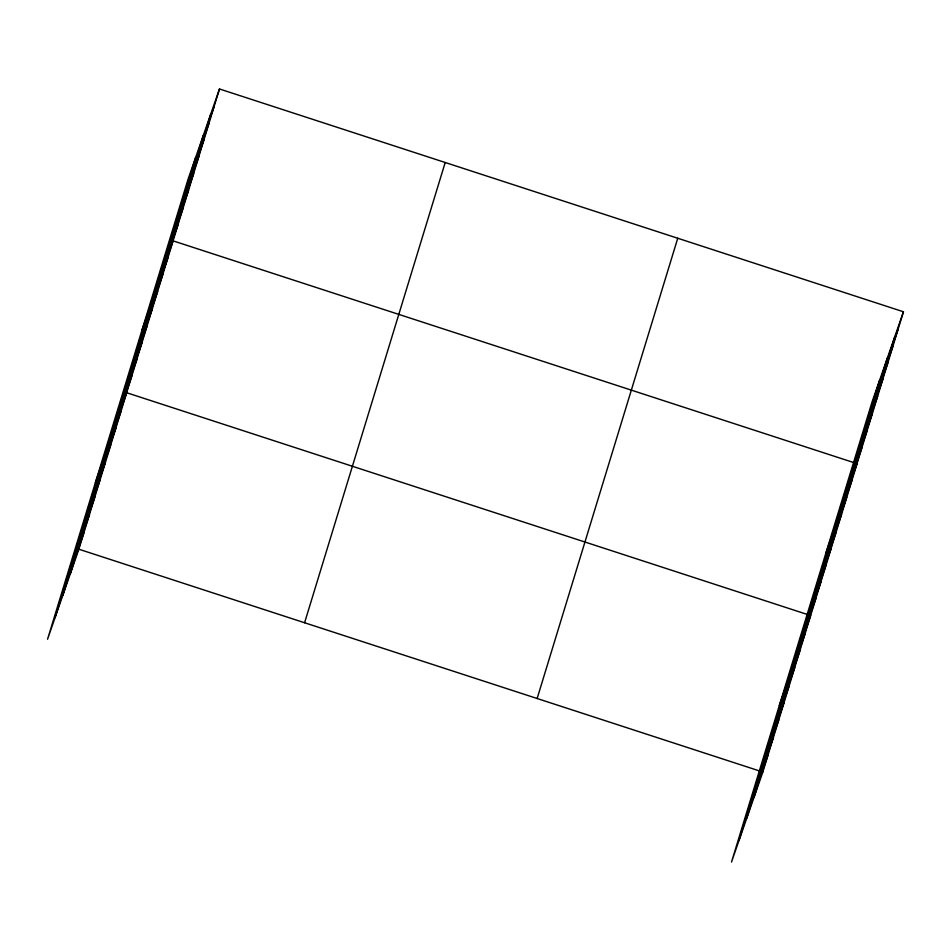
<?xml version="1.0" encoding="UTF-8"?>
<svg xmlns="http://www.w3.org/2000/svg" width="951" height="951" viewBox="0 0 951 951"><rect width="100%" height="100%" fill="white"/><g stroke="black" fill="none" stroke-linecap="round" stroke-linejoin="round"><path stroke-width="1.43" d="M55.051 617.686L195.656 157.438M62.778 595.504L203.383 135.256M70.267 573.976L210.872 113.716M219.491 88.978L188.155 178.966L47.55 639.227L78.885 549.226L219.491 88.978L903.45 311.773L762.845 772.034L731.509 862.022L872.115 401.774L903.45 311.773M304.593 622.75L445.199 162.502M537.137 698.51L677.742 238.249M739.01 840.494L879.604 380.234M746.737 818.312L887.331 358.051M754.226 796.772L894.832 336.523M205.725 130.596L214.332 105.846M200.566 147.476L209.184 122.727M195.407 164.345L204.025 139.607M190.259 181.225L198.866 156.475M185.1 198.105L193.719 173.355M179.941 214.974L188.56 190.236M174.782 231.854L183.4 207.104M169.635 248.722L178.253 223.984M141.758 330.853L173.094 240.865L857.053 463.66L825.706 553.66M159.316 282.483L167.935 257.733M154.169 299.351L162.787 274.613M149.01 316.231L157.628 291.481M143.851 333.112L152.469 308.362M138.703 349.98L147.322 325.242M133.544 366.86L142.163 342.11M128.385 383.74L137.003 358.991M123.238 400.609L131.844 375.871M95.35 482.739L126.697 392.739L810.656 615.547L779.309 705.535M112.765 434.869L121.383 410.131M107.451 452.26L116.07 427.522M102.137 469.651L110.756 444.902M96.836 487.031L105.442 462.293M91.522 504.422L100.14 479.684M86.208 521.814L94.827 497.064M80.894 539.193L89.513 514.455M75.581 556.585L84.199 531.847M889.672 353.392L898.291 328.654M884.525 370.272L893.144 345.522M879.366 387.152L887.984 362.402M874.207 404.02L882.825 379.283M869.059 420.901L877.678 396.151M863.9 437.781L872.519 413.031M858.741 454.649L867.36 429.911M853.594 471.53L862.212 446.78M843.275 505.278L851.894 480.54M838.128 522.158L846.735 497.409M832.969 539.027L841.587 514.289M827.81 555.907L836.428 531.169M822.663 572.787L831.269 548.038M817.503 589.656L826.122 564.918M812.344 606.536L820.963 581.786M807.185 623.416L815.803 598.666M796.724 657.676L805.342 632.926M791.41 675.067L800.029 650.318M786.097 692.447L794.715 667.709M780.783 709.838L789.401 685.089M775.481 727.23L784.1 702.48M770.167 744.609L778.786 719.871M764.854 762.001L773.472 737.251M759.54 779.38L768.158 754.642M78.885 549.226L762.845 772.034"/></g></svg>
